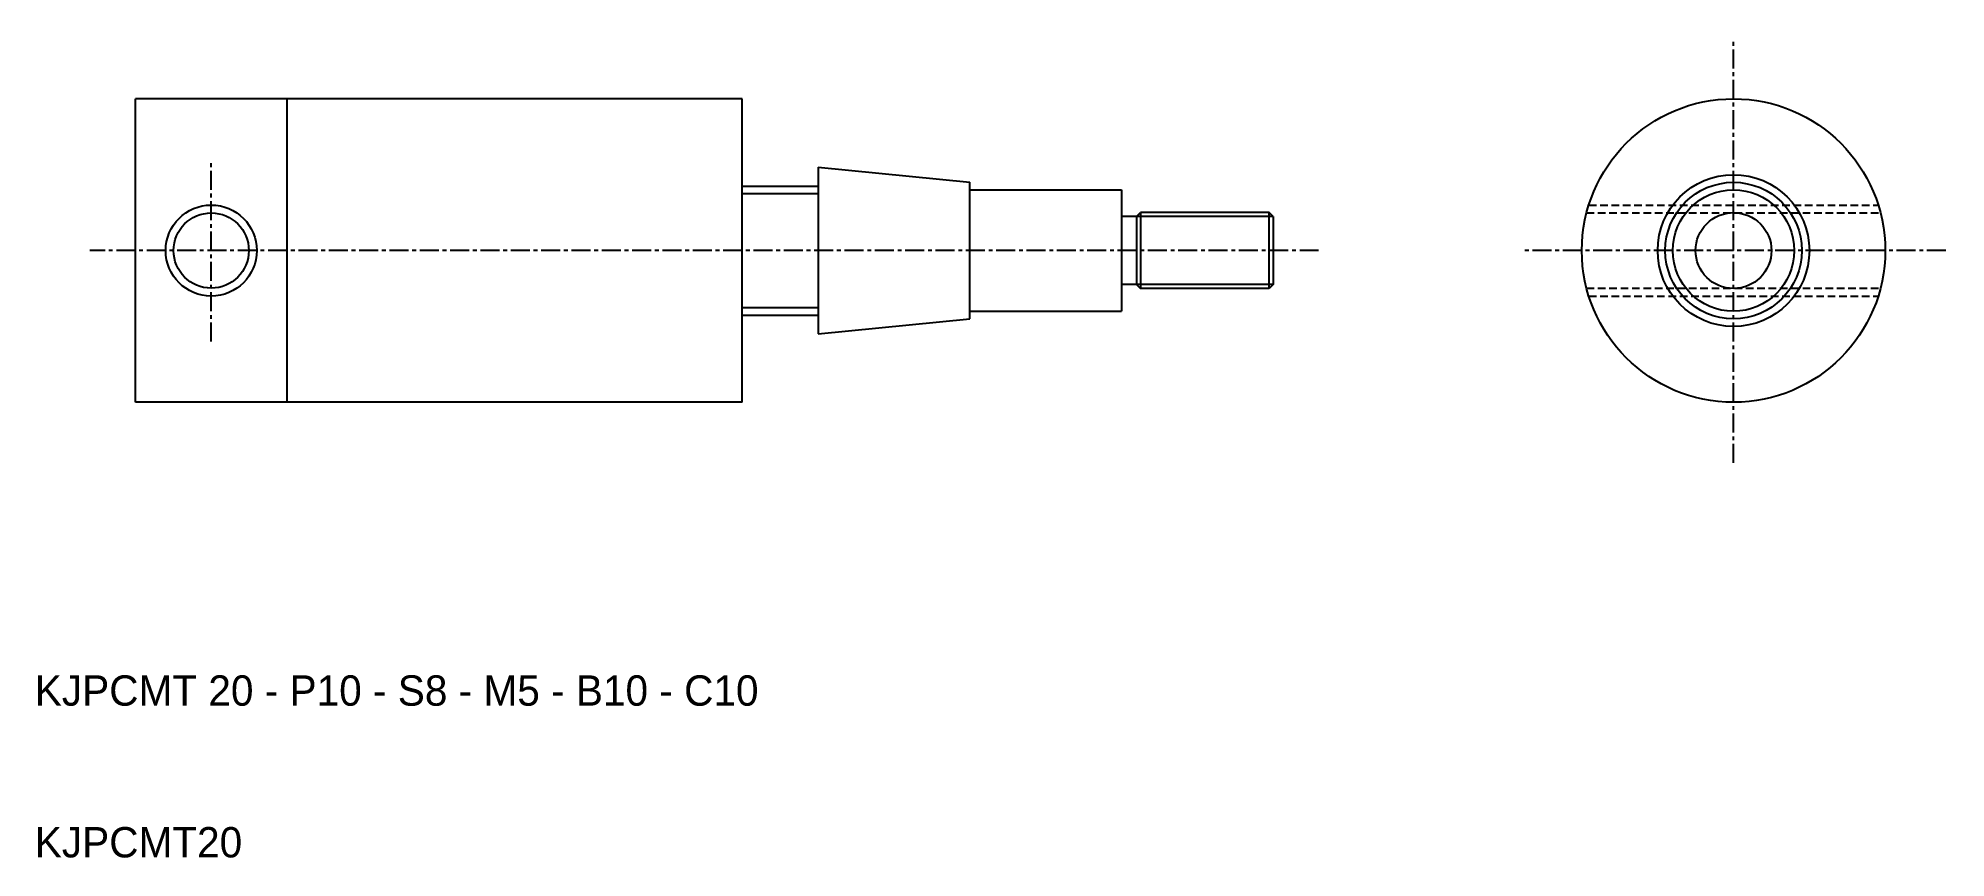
# Model space of a CAD drawing. Extents: x -6 to 119, y 10 to 64.
import ezdxf

# ---------------------------------------------------------------- set-up
doc = ezdxf.new("R2010")
doc.units = 0
doc.linetypes.add('CENTER', pattern=[2, 1.25, -0.25, 0.25, -0.25])
doc.linetypes.add('DASHED', pattern=[0.75, 0.5, -0.25])
doc.layers.get('0').update_dxf_attribs({"linetype": 'CONTINUOUS'})
doc.layers.add('CENTER', color=1, linetype='CENTER')

msp = doc.modelspace()

# ---------------------------------------------------------------- linework, layer by layer
at = {"color": 7, "linetype": 'CONTINUOUS'}
for p, q in [((40, 60), (0, 60)), ((0, 40), (0, 60)), ((10, 40), (10, 60)), ((40, 40), (40, 60)), ((45, 55.5), (45, 44.5)), ((45, 55.5), (55, 54.5)), ((40, 54.25), (45, 54.25)), ((55, 45.5), (55, 54.5)), ((40, 53.75), (45, 53.75)), ((55, 54), (65, 54)), ((65, 54), (65, 46)), ((66, 52.24), (65, 52.24)), ((66, 52.24), (66.26, 52.5)), ((66, 52.24), (66, 47.76)), ((74.74, 52.5), (66.26, 52.5)), ((66.26, 52.5), (66.26, 47.5)), ((74.74, 47.5), (74.74, 52.5)), ((75, 52.24), (74.74, 52.5)), ((75, 52.24), (75, 47.76)), ((66, 47.76), (65, 47.76)), ((66, 47.76), (66.26, 47.5)), ((74.74, 47.5), (66.26, 47.5)), ((75, 47.76), (74.74, 47.5)), ((40, 46.25), (45, 46.25)), ((40, 45.75), (45, 45.75)), ((45, 44.5), (55, 45.5)), ((55, 46), (65, 46)), ((40, 40), (0, 40))]:
    msp.add_line(p, q, dxfattribs=at)
at = {"color": 3, "linetype": 'DASHED'}
for p, q in [((95.81, 53), (114.88, 53)), ((95.66, 52.48), (115.03, 52.48)), ((95.66, 47.52), (115.03, 47.52)), ((95.81, 47), (114.88, 47))]:
    msp.add_line(p, q, dxfattribs=at)
at = {"color": 3, "linetype": 'CONTINUOUS'}
for p, q in [((75, 52.24), (66, 52.24)), ((75, 47.76), (66, 47.76))]:
    msp.add_line(p, q, dxfattribs=at)
at = {"color": 7, "linetype": 'CONTINUOUS'}
for centre, radius in [((105.35, 50), 10), ((105.35, 50), 5), ((105.35, 50), 4.5), ((105.35, 50), 4), ((5, 50), 2.48), ((105.35, 50), 2.5)]:
    msp.add_circle(centre, radius, dxfattribs=at)
at = {"color": 3, "linetype": 'CONTINUOUS'}
msp.add_circle((5, 50), 3, dxfattribs=at)
at = {"layer": 'CENTER', "color": 1, "linetype": 'CENTER'}
for p, q in [((105.35, 36), (105.35, 64)), ((5, 44), (5, 56)), ((78, 50), (-3, 50)), ((119.35, 50), (91.35, 50))]:
    msp.add_line(p, q, dxfattribs=at)

# ---------------------------------------------------------------- texts
at = {"color": 7, "linetype": 'CONTINUOUS'}
for s, p in [('KJPCMT 20 - P10 - S8 - M5 - B10 - C10', (-6.63, 20)), ('KJPCMT20', (-6.63, 10))]:
    msp.add_text(s, height=2, dxfattribs=at).set_placement(p)

doc.saveas('drawing.dxf')
